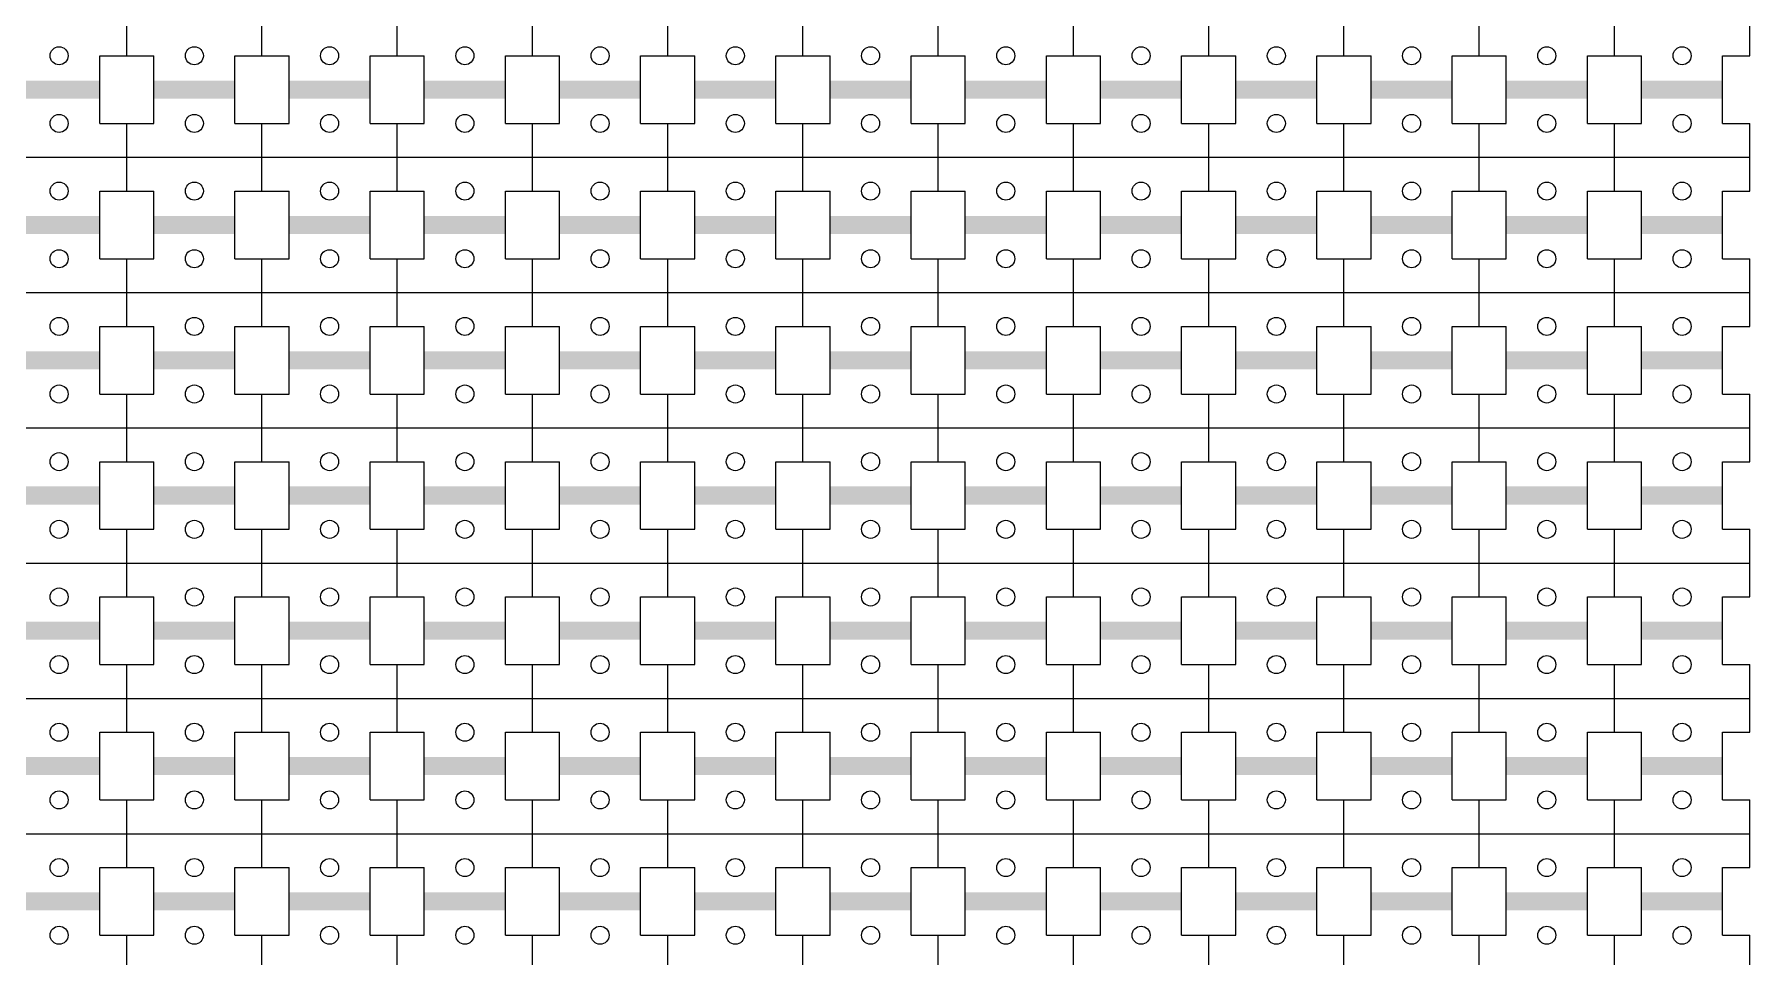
# Model space of a CAD drawing. Header units: millimetres. Extents: x 0 to 1500, y 0 to 750.
# Drawn here: x 1119.5 to 1500, y 362.8 to 567.2 of the extents above; entities that cross this region are included whole.
import ezdxf

# ---------------------------------------------------------------- set-up
doc = ezdxf.new("R2010")
doc.units = ezdxf.units.MM

msp = doc.modelspace()

# ---------------------------------------------------------------- hatches: boundary and pattern name
for points in [[(1134, 557), (1134, 553), (1116, 553), (1116, 557)], [(1164, 557), (1164, 553), (1146, 553), (1146, 557)], [(1194, 557), (1194, 553), (1176, 553), (1176, 557)], [(1224, 557), (1224, 553), (1206, 553), (1206, 557)], [(1254, 557), (1254, 553), (1236, 553), (1236, 557)], [(1284, 557), (1284, 553), (1266, 553), (1266, 557)], [(1314, 557), (1314, 553), (1296, 553), (1296, 557)], [(1344, 557), (1344, 553), (1326, 553), (1326, 557)], [(1374, 557), (1374, 553), (1356, 553), (1356, 557)], [(1404, 557), (1404, 553), (1386, 553), (1386, 557)], [(1434, 557), (1434, 553), (1416, 553), (1416, 557)], [(1464, 557), (1464, 553), (1446, 553), (1446, 557)], [(1494, 557), (1494, 553), (1476, 553), (1476, 557)], [(1134, 527), (1134, 523), (1116, 523), (1116, 527)], [(1164, 527), (1164, 523), (1146, 523), (1146, 527)], [(1194, 527), (1194, 523), (1176, 523), (1176, 527)], [(1224, 527), (1224, 523), (1206, 523), (1206, 527)], [(1254, 527), (1254, 523), (1236, 523), (1236, 527)], [(1284, 527), (1284, 523), (1266, 523), (1266, 527)], [(1314, 527), (1314, 523), (1296, 523), (1296, 527)], [(1344, 527), (1344, 523), (1326, 523), (1326, 527)], [(1374, 527), (1374, 523), (1356, 523), (1356, 527)], [(1404, 527), (1404, 523), (1386, 523), (1386, 527)], [(1434, 527), (1434, 523), (1416, 523), (1416, 527)], [(1464, 527), (1464, 523), (1446, 523), (1446, 527)], [(1494, 527), (1494, 523), (1476, 523), (1476, 527)], [(1134, 497), (1134, 493), (1116, 493), (1116, 497)], [(1164, 497), (1164, 493), (1146, 493), (1146, 497)], [(1194, 497), (1194, 493), (1176, 493), (1176, 497)], [(1224, 497), (1224, 493), (1206, 493), (1206, 497)], [(1254, 497), (1254, 493), (1236, 493), (1236, 497)], [(1284, 497), (1284, 493), (1266, 493), (1266, 497)], [(1314, 497), (1314, 493), (1296, 493), (1296, 497)], [(1344, 497), (1344, 493), (1326, 493), (1326, 497)], [(1374, 497), (1374, 493), (1356, 493), (1356, 497)], [(1404, 497), (1404, 493), (1386, 493), (1386, 497)], [(1434, 497), (1434, 493), (1416, 493), (1416, 497)], [(1464, 497), (1464, 493), (1446, 493), (1446, 497)], [(1494, 497), (1494, 493), (1476, 493), (1476, 497)], [(1134, 467), (1134, 463), (1116, 463), (1116, 467)], [(1164, 467), (1164, 463), (1146, 463), (1146, 467)], [(1194, 467), (1194, 463), (1176, 463), (1176, 467)], [(1224, 467), (1224, 463), (1206, 463), (1206, 467)], [(1254, 467), (1254, 463), (1236, 463), (1236, 467)], [(1284, 467), (1284, 463), (1266, 463), (1266, 467)], [(1314, 467), (1314, 463), (1296, 463), (1296, 467)], [(1344, 467), (1344, 463), (1326, 463), (1326, 467)], [(1374, 467), (1374, 463), (1356, 463), (1356, 467)], [(1404, 467), (1404, 463), (1386, 463), (1386, 467)], [(1434, 467), (1434, 463), (1416, 463), (1416, 467)], [(1464, 467), (1464, 463), (1446, 463), (1446, 467)], [(1494, 467), (1494, 463), (1476, 463), (1476, 467)], [(1134, 437), (1134, 433), (1116, 433), (1116, 437)], [(1164, 437), (1164, 433), (1146, 433), (1146, 437)], [(1194, 437), (1194, 433), (1176, 433), (1176, 437)], [(1224, 437), (1224, 433), (1206, 433), (1206, 437)], [(1254, 437), (1254, 433), (1236, 433), (1236, 437)], [(1284, 437), (1284, 433), (1266, 433), (1266, 437)], [(1314, 437), (1314, 433), (1296, 433), (1296, 437)], [(1344, 437), (1344, 433), (1326, 433), (1326, 437)], [(1374, 437), (1374, 433), (1356, 433), (1356, 437)], [(1404, 437), (1404, 433), (1386, 433), (1386, 437)], [(1434, 437), (1434, 433), (1416, 433), (1416, 437)], [(1464, 437), (1464, 433), (1446, 433), (1446, 437)], [(1494, 437), (1494, 433), (1476, 433), (1476, 437)], [(1134, 407), (1134, 403), (1116, 403), (1116, 407)], [(1164, 407), (1164, 403), (1146, 403), (1146, 407)], [(1194, 407), (1194, 403), (1176, 403), (1176, 407)], [(1224, 407), (1224, 403), (1206, 403), (1206, 407)], [(1254, 407), (1254, 403), (1236, 403), (1236, 407)], [(1284, 407), (1284, 403), (1266, 403), (1266, 407)], [(1314, 407), (1314, 403), (1296, 403), (1296, 407)], [(1344, 407), (1344, 403), (1326, 403), (1326, 407)], [(1374, 407), (1374, 403), (1356, 403), (1356, 407)], [(1404, 407), (1404, 403), (1386, 403), (1386, 407)], [(1434, 407), (1434, 403), (1416, 403), (1416, 407)], [(1464, 407), (1464, 403), (1446, 403), (1446, 407)], [(1494, 407), (1494, 403), (1476, 403), (1476, 407)], [(1134, 377), (1134, 373), (1116, 373), (1116, 377)], [(1164, 377), (1164, 373), (1146, 373), (1146, 377)], [(1194, 377), (1194, 373), (1176, 373), (1176, 377)], [(1224, 377), (1224, 373), (1206, 373), (1206, 377)], [(1254, 377), (1254, 373), (1236, 373), (1236, 377)], [(1284, 377), (1284, 373), (1266, 373), (1266, 377)], [(1314, 377), (1314, 373), (1296, 373), (1296, 377)], [(1344, 377), (1344, 373), (1326, 373), (1326, 377)], [(1374, 377), (1374, 373), (1356, 373), (1356, 377)], [(1404, 377), (1404, 373), (1386, 373), (1386, 377)], [(1434, 377), (1434, 373), (1416, 373), (1416, 377)], [(1464, 377), (1464, 373), (1446, 373), (1446, 377)], [(1494, 377), (1494, 373), (1476, 373), (1476, 377)]]:
    msp.add_hatch(color=3).paths.add_polyline_path(points)

# ---------------------------------------------------------------- linework, layer by layer
at = {"color": 7}
for p, q in [((1140, 562.5), (1140, 570)), ((1170, 562.5), (1170, 570)), ((1200, 562.5), (1200, 570)), ((1230, 562.5), (1230, 570)), ((1260, 562.5), (1260, 570)), ((1290, 562.5), (1290, 570)), ((1320, 562.5), (1320, 570)), ((1350, 562.5), (1350, 570)), ((1380, 562.5), (1380, 570)), ((1410, 562.5), (1410, 570)), ((1440, 562.5), (1440, 570)), ((1470, 562.5), (1470, 570)), ((1500, 562.5), (1500, 570)), ((1134, 555), (1134, 562.5)), ((1134, 562.5), (1140, 562.5)), ((1140, 562.5), (1146, 562.5)), ((1146, 555), (1146, 562.5)), ((1164, 555), (1164, 562.5)), ((1164, 562.5), (1170, 562.5)), ((1170, 562.5), (1176, 562.5)), ((1176, 555), (1176, 562.5)), ((1194, 555), (1194, 562.5)), ((1194, 562.5), (1200, 562.5)), ((1200, 562.5), (1206, 562.5)), ((1206, 555), (1206, 562.5)), ((1224, 555), (1224, 562.5)), ((1224, 562.5), (1230, 562.5)), ((1230, 562.5), (1236, 562.5)), ((1236, 555), (1236, 562.5)), ((1254, 555), (1254, 562.5)), ((1254, 562.5), (1260, 562.5)), ((1260, 562.5), (1266, 562.5)), ((1266, 555), (1266, 562.5)), ((1284, 555), (1284, 562.5)), ((1284, 562.5), (1290, 562.5)), ((1290, 562.5), (1296, 562.5)), ((1296, 555), (1296, 562.5)), ((1314, 555), (1314, 562.5)), ((1314, 562.5), (1320, 562.5)), ((1320, 562.5), (1326, 562.5)), ((1326, 555), (1326, 562.5)), ((1344, 555), (1344, 562.5)), ((1344, 562.5), (1350, 562.5)), ((1350, 562.5), (1356, 562.5)), ((1356, 555), (1356, 562.5)), ((1374, 555), (1374, 562.5)), ((1374, 562.5), (1380, 562.5)), ((1380, 562.5), (1386, 562.5)), ((1386, 555), (1386, 562.5)), ((1404, 555), (1404, 562.5)), ((1404, 562.5), (1410, 562.5)), ((1410, 562.5), (1416, 562.5)), ((1416, 555), (1416, 562.5)), ((1434, 555), (1434, 562.5)), ((1434, 562.5), (1440, 562.5)), ((1440, 562.5), (1446, 562.5)), ((1446, 555), (1446, 562.5)), ((1464, 555), (1464, 562.5)), ((1464, 562.5), (1470, 562.5)), ((1470, 562.5), (1476, 562.5)), ((1476, 555), (1476, 562.5)), ((1494, 555), (1494, 562.5)), ((1494, 562.5), (1500, 562.5)), ((1134, 547.5), (1134, 555)), ((1146, 547.5), (1146, 555)), ((1164, 547.5), (1164, 555)), ((1176, 547.5), (1176, 555)), ((1194, 547.5), (1194, 555)), ((1206, 547.5), (1206, 555)), ((1224, 547.5), (1224, 555)), ((1236, 547.5), (1236, 555)), ((1254, 547.5), (1254, 555)), ((1266, 547.5), (1266, 555)), ((1284, 547.5), (1284, 555)), ((1296, 547.5), (1296, 555)), ((1314, 547.5), (1314, 555)), ((1326, 547.5), (1326, 555)), ((1344, 547.5), (1344, 555)), ((1356, 547.5), (1356, 555)), ((1374, 547.5), (1374, 555)), ((1386, 547.5), (1386, 555)), ((1404, 547.5), (1404, 555)), ((1416, 547.5), (1416, 555)), ((1434, 547.5), (1434, 555)), ((1446, 547.5), (1446, 555)), ((1464, 547.5), (1464, 555)), ((1476, 547.5), (1476, 555)), ((1494, 547.5), (1494, 555)), ((1134, 547.5), (1140, 547.5)), ((1140, 540), (1140, 547.5)), ((1140, 547.5), (1146, 547.5)), ((1164, 547.5), (1170, 547.5)), ((1170, 540), (1170, 547.5)), ((1170, 547.5), (1176, 547.5)), ((1194, 547.5), (1200, 547.5)), ((1200, 540), (1200, 547.5)), ((1200, 547.5), (1206, 547.5)), ((1224, 547.5), (1230, 547.5)), ((1230, 540), (1230, 547.5)), ((1230, 547.5), (1236, 547.5)), ((1254, 547.5), (1260, 547.5)), ((1260, 540), (1260, 547.5)), ((1260, 547.5), (1266, 547.5)), ((1284, 547.5), (1290, 547.5)), ((1290, 540), (1290, 547.5)), ((1290, 547.5), (1296, 547.5)), ((1314, 547.5), (1320, 547.5)), ((1320, 540), (1320, 547.5)), ((1320, 547.5), (1326, 547.5)), ((1344, 547.5), (1350, 547.5)), ((1350, 540), (1350, 547.5)), ((1350, 547.5), (1356, 547.5)), ((1374, 547.5), (1380, 547.5)), ((1380, 540), (1380, 547.5)), ((1380, 547.5), (1386, 547.5)), ((1404, 547.5), (1410, 547.5)), ((1410, 540), (1410, 547.5)), ((1410, 547.5), (1416, 547.5)), ((1434, 547.5), (1440, 547.5)), ((1440, 540), (1440, 547.5)), ((1440, 547.5), (1446, 547.5)), ((1464, 547.5), (1470, 547.5)), ((1470, 540), (1470, 547.5)), ((1470, 547.5), (1476, 547.5)), ((1494, 547.5), (1500, 547.5)), ((1500, 540), (1500, 547.5)), ((1110, 540), (1125, 540)), ((1125, 540), (1140, 540)), ((1140, 532.5), (1140, 540)), ((1140, 540), (1155, 540)), ((1155, 540), (1170, 540)), ((1170, 532.5), (1170, 540)), ((1170, 540), (1185, 540)), ((1185, 540), (1200, 540)), ((1200, 532.5), (1200, 540)), ((1200, 540), (1215, 540)), ((1215, 540), (1230, 540)), ((1230, 532.5), (1230, 540)), ((1230, 540), (1245, 540)), ((1245, 540), (1260, 540)), ((1260, 532.5), (1260, 540)), ((1260, 540), (1275, 540)), ((1275, 540), (1290, 540)), ((1290, 532.5), (1290, 540)), ((1290, 540), (1305, 540)), ((1305, 540), (1320, 540)), ((1320, 532.5), (1320, 540)), ((1320, 540), (1335, 540)), ((1335, 540), (1350, 540)), ((1350, 532.5), (1350, 540)), ((1350, 540), (1365, 540)), ((1365, 540), (1380, 540)), ((1380, 532.5), (1380, 540)), ((1380, 540), (1395, 540)), ((1395, 540), (1410, 540)), ((1410, 532.5), (1410, 540)), ((1410, 540), (1425, 540)), ((1425, 540), (1440, 540)), ((1440, 532.5), (1440, 540)), ((1440, 540), (1455, 540)), ((1455, 540), (1470, 540)), ((1470, 532.5), (1470, 540)), ((1470, 540), (1485, 540)), ((1485, 540), (1500, 540)), ((1500, 532.5), (1500, 540)), ((1134, 525), (1134, 532.5)), ((1134, 532.5), (1140, 532.5)), ((1140, 532.5), (1146, 532.5)), ((1146, 525), (1146, 532.5)), ((1164, 525), (1164, 532.5)), ((1164, 532.5), (1170, 532.5)), ((1170, 532.5), (1176, 532.5)), ((1176, 525), (1176, 532.5)), ((1194, 525), (1194, 532.5)), ((1194, 532.5), (1200, 532.5)), ((1200, 532.5), (1206, 532.5)), ((1206, 525), (1206, 532.5)), ((1224, 525), (1224, 532.5)), ((1224, 532.5), (1230, 532.5)), ((1230, 532.5), (1236, 532.5)), ((1236, 525), (1236, 532.5)), ((1254, 525), (1254, 532.5)), ((1254, 532.5), (1260, 532.5)), ((1260, 532.5), (1266, 532.5)), ((1266, 525), (1266, 532.5)), ((1284, 525), (1284, 532.5)), ((1284, 532.5), (1290, 532.5)), ((1290, 532.5), (1296, 532.5)), ((1296, 525), (1296, 532.5)), ((1314, 525), (1314, 532.5)), ((1314, 532.5), (1320, 532.5)), ((1320, 532.5), (1326, 532.5)), ((1326, 525), (1326, 532.5)), ((1344, 525), (1344, 532.5)), ((1344, 532.5), (1350, 532.5)), ((1350, 532.5), (1356, 532.5)), ((1356, 525), (1356, 532.5)), ((1374, 525), (1374, 532.5)), ((1374, 532.5), (1380, 532.5)), ((1380, 532.5), (1386, 532.5)), ((1386, 525), (1386, 532.5)), ((1404, 525), (1404, 532.5)), ((1404, 532.5), (1410, 532.5)), ((1410, 532.5), (1416, 532.5)), ((1416, 525), (1416, 532.5)), ((1434, 525), (1434, 532.5)), ((1434, 532.5), (1440, 532.5)), ((1440, 532.5), (1446, 532.5)), ((1446, 525), (1446, 532.5)), ((1464, 525), (1464, 532.5)), ((1464, 532.5), (1470, 532.5)), ((1470, 532.5), (1476, 532.5)), ((1476, 525), (1476, 532.5)), ((1494, 525), (1494, 532.5)), ((1494, 532.5), (1500, 532.5)), ((1134, 517.5), (1134, 525)), ((1146, 517.5), (1146, 525)), ((1164, 517.5), (1164, 525)), ((1176, 517.5), (1176, 525)), ((1194, 517.5), (1194, 525)), ((1206, 517.5), (1206, 525)), ((1224, 517.5), (1224, 525)), ((1236, 517.5), (1236, 525)), ((1254, 517.5), (1254, 525)), ((1266, 517.5), (1266, 525)), ((1284, 517.5), (1284, 525)), ((1296, 517.5), (1296, 525)), ((1314, 517.5), (1314, 525)), ((1326, 517.5), (1326, 525)), ((1344, 517.5), (1344, 525)), ((1356, 517.5), (1356, 525)), ((1374, 517.5), (1374, 525)), ((1386, 517.5), (1386, 525)), ((1404, 517.5), (1404, 525)), ((1416, 517.5), (1416, 525)), ((1434, 517.5), (1434, 525)), ((1446, 517.5), (1446, 525)), ((1464, 517.5), (1464, 525)), ((1476, 517.5), (1476, 525)), ((1494, 517.5), (1494, 525)), ((1134, 517.5), (1140, 517.5)), ((1140, 510), (1140, 517.5)), ((1140, 517.5), (1146, 517.5)), ((1164, 517.5), (1170, 517.5)), ((1170, 510), (1170, 517.5)), ((1170, 517.5), (1176, 517.5)), ((1194, 517.5), (1200, 517.5)), ((1200, 510), (1200, 517.5)), ((1200, 517.5), (1206, 517.5)), ((1224, 517.5), (1230, 517.5)), ((1230, 510), (1230, 517.5)), ((1230, 517.5), (1236, 517.5)), ((1254, 517.5), (1260, 517.5)), ((1260, 510), (1260, 517.5)), ((1260, 517.5), (1266, 517.5)), ((1284, 517.5), (1290, 517.5)), ((1290, 510), (1290, 517.5)), ((1290, 517.5), (1296, 517.5)), ((1314, 517.5), (1320, 517.5)), ((1320, 510), (1320, 517.5)), ((1320, 517.5), (1326, 517.5)), ((1344, 517.5), (1350, 517.5)), ((1350, 510), (1350, 517.5)), ((1350, 517.5), (1356, 517.5)), ((1374, 517.5), (1380, 517.5)), ((1380, 510), (1380, 517.5)), ((1380, 517.5), (1386, 517.5)), ((1404, 517.5), (1410, 517.5)), ((1410, 510), (1410, 517.5)), ((1410, 517.5), (1416, 517.5)), ((1434, 517.5), (1440, 517.5)), ((1440, 510), (1440, 517.5)), ((1440, 517.5), (1446, 517.5)), ((1464, 517.5), (1470, 517.5)), ((1470, 510), (1470, 517.5)), ((1470, 517.5), (1476, 517.5)), ((1494, 517.5), (1500, 517.5)), ((1500, 510), (1500, 517.5)), ((1110, 510), (1125, 510)), ((1125, 510), (1140, 510)), ((1140, 502.5), (1140, 510)), ((1140, 510), (1155, 510)), ((1155, 510), (1170, 510)), ((1170, 502.5), (1170, 510)), ((1170, 510), (1185, 510)), ((1185, 510), (1200, 510)), ((1200, 502.5), (1200, 510)), ((1200, 510), (1215, 510)), ((1215, 510), (1230, 510)), ((1230, 502.5), (1230, 510)), ((1230, 510), (1245, 510)), ((1245, 510), (1260, 510)), ((1260, 502.5), (1260, 510)), ((1260, 510), (1275, 510)), ((1275, 510), (1290, 510)), ((1290, 502.5), (1290, 510)), ((1290, 510), (1305, 510)), ((1305, 510), (1320, 510)), ((1320, 502.5), (1320, 510)), ((1320, 510), (1335, 510)), ((1335, 510), (1350, 510)), ((1350, 502.5), (1350, 510)), ((1350, 510), (1365, 510)), ((1365, 510), (1380, 510)), ((1380, 502.5), (1380, 510)), ((1380, 510), (1395, 510)), ((1395, 510), (1410, 510)), ((1410, 502.5), (1410, 510)), ((1410, 510), (1425, 510)), ((1425, 510), (1440, 510)), ((1440, 502.5), (1440, 510)), ((1440, 510), (1455, 510)), ((1455, 510), (1470, 510)), ((1470, 502.5), (1470, 510)), ((1470, 510), (1485, 510)), ((1485, 510), (1500, 510)), ((1500, 502.5), (1500, 510)), ((1134, 495), (1134, 502.5)), ((1134, 502.5), (1140, 502.5)), ((1140, 502.5), (1146, 502.5)), ((1146, 495), (1146, 502.5)), ((1164, 495), (1164, 502.5)), ((1164, 502.5), (1170, 502.5)), ((1170, 502.5), (1176, 502.5)), ((1176, 495), (1176, 502.5)), ((1194, 495), (1194, 502.5)), ((1194, 502.5), (1200, 502.5)), ((1200, 502.5), (1206, 502.5)), ((1206, 495), (1206, 502.5)), ((1224, 495), (1224, 502.5)), ((1224, 502.5), (1230, 502.5)), ((1230, 502.5), (1236, 502.5)), ((1236, 495), (1236, 502.5)), ((1254, 495), (1254, 502.5)), ((1254, 502.5), (1260, 502.5)), ((1260, 502.5), (1266, 502.5)), ((1266, 495), (1266, 502.5)), ((1284, 495), (1284, 502.5)), ((1284, 502.5), (1290, 502.5)), ((1290, 502.5), (1296, 502.5)), ((1296, 495), (1296, 502.5)), ((1314, 495), (1314, 502.5)), ((1314, 502.5), (1320, 502.5)), ((1320, 502.5), (1326, 502.5)), ((1326, 495), (1326, 502.5)), ((1344, 495), (1344, 502.5)), ((1344, 502.5), (1350, 502.5)), ((1350, 502.5), (1356, 502.5)), ((1356, 495), (1356, 502.5)), ((1374, 495), (1374, 502.5)), ((1374, 502.5), (1380, 502.5)), ((1380, 502.5), (1386, 502.5)), ((1386, 495), (1386, 502.5)), ((1404, 495), (1404, 502.5)), ((1404, 502.5), (1410, 502.5)), ((1410, 502.5), (1416, 502.5)), ((1416, 495), (1416, 502.5)), ((1434, 495), (1434, 502.5)), ((1434, 502.5), (1440, 502.5)), ((1440, 502.5), (1446, 502.5)), ((1446, 495), (1446, 502.5)), ((1464, 495), (1464, 502.5)), ((1464, 502.5), (1470, 502.5)), ((1470, 502.5), (1476, 502.5)), ((1476, 495), (1476, 502.5)), ((1494, 495), (1494, 502.5)), ((1494, 502.5), (1500, 502.5)), ((1134, 487.5), (1134, 495)), ((1146, 487.5), (1146, 495)), ((1164, 487.5), (1164, 495)), ((1176, 487.5), (1176, 495)), ((1194, 487.5), (1194, 495)), ((1206, 487.5), (1206, 495)), ((1224, 487.5), (1224, 495)), ((1236, 487.5), (1236, 495)), ((1254, 487.5), (1254, 495)), ((1266, 487.5), (1266, 495)), ((1284, 487.5), (1284, 495)), ((1296, 487.5), (1296, 495)), ((1314, 487.5), (1314, 495)), ((1326, 487.5), (1326, 495)), ((1344, 487.5), (1344, 495)), ((1356, 487.5), (1356, 495)), ((1374, 487.5), (1374, 495)), ((1386, 487.5), (1386, 495)), ((1404, 487.5), (1404, 495)), ((1416, 487.5), (1416, 495)), ((1434, 487.5), (1434, 495)), ((1446, 487.5), (1446, 495)), ((1464, 487.5), (1464, 495)), ((1476, 487.5), (1476, 495)), ((1494, 487.5), (1494, 495)), ((1134, 487.5), (1140, 487.5)), ((1140, 480), (1140, 487.5)), ((1140, 487.5), (1146, 487.5)), ((1164, 487.5), (1170, 487.5)), ((1170, 480), (1170, 487.5)), ((1170, 487.5), (1176, 487.5)), ((1194, 487.5), (1200, 487.5)), ((1200, 480), (1200, 487.5)), ((1200, 487.5), (1206, 487.5)), ((1224, 487.5), (1230, 487.5)), ((1230, 480), (1230, 487.5)), ((1230, 487.5), (1236, 487.5)), ((1254, 487.5), (1260, 487.5)), ((1260, 480), (1260, 487.5)), ((1260, 487.5), (1266, 487.5)), ((1284, 487.5), (1290, 487.5)), ((1290, 480), (1290, 487.5)), ((1290, 487.5), (1296, 487.5)), ((1314, 487.5), (1320, 487.5)), ((1320, 480), (1320, 487.5)), ((1320, 487.5), (1326, 487.5)), ((1344, 487.5), (1350, 487.5)), ((1350, 480), (1350, 487.5)), ((1350, 487.5), (1356, 487.5)), ((1374, 487.5), (1380, 487.5)), ((1380, 480), (1380, 487.5)), ((1380, 487.5), (1386, 487.5)), ((1404, 487.5), (1410, 487.5)), ((1410, 480), (1410, 487.5)), ((1410, 487.5), (1416, 487.5)), ((1434, 487.5), (1440, 487.5)), ((1440, 480), (1440, 487.5)), ((1440, 487.5), (1446, 487.5)), ((1464, 487.5), (1470, 487.5)), ((1470, 480), (1470, 487.5)), ((1470, 487.5), (1476, 487.5)), ((1494, 487.5), (1500, 487.5)), ((1500, 480), (1500, 487.5)), ((1110, 480), (1125, 480)), ((1125, 480), (1140, 480)), ((1140, 472.5), (1140, 480)), ((1140, 480), (1155, 480)), ((1155, 480), (1170, 480)), ((1170, 472.5), (1170, 480)), ((1170, 480), (1185, 480)), ((1185, 480), (1200, 480)), ((1200, 472.5), (1200, 480)), ((1200, 480), (1215, 480)), ((1215, 480), (1230, 480)), ((1230, 472.5), (1230, 480)), ((1230, 480), (1245, 480)), ((1245, 480), (1260, 480)), ((1260, 472.5), (1260, 480)), ((1260, 480), (1275, 480)), ((1275, 480), (1290, 480)), ((1290, 472.5), (1290, 480)), ((1290, 480), (1305, 480)), ((1305, 480), (1320, 480)), ((1320, 472.5), (1320, 480)), ((1320, 480), (1335, 480)), ((1335, 480), (1350, 480)), ((1350, 472.5), (1350, 480)), ((1350, 480), (1365, 480)), ((1365, 480), (1380, 480)), ((1380, 472.5), (1380, 480)), ((1380, 480), (1395, 480)), ((1395, 480), (1410, 480)), ((1410, 472.5), (1410, 480)), ((1410, 480), (1425, 480)), ((1425, 480), (1440, 480)), ((1440, 472.5), (1440, 480)), ((1440, 480), (1455, 480)), ((1455, 480), (1470, 480)), ((1470, 472.5), (1470, 480)), ((1470, 480), (1485, 480)), ((1485, 480), (1500, 480)), ((1500, 472.5), (1500, 480)), ((1134, 465), (1134, 472.5)), ((1134, 472.5), (1140, 472.5)), ((1140, 472.5), (1146, 472.5)), ((1146, 465), (1146, 472.5)), ((1164, 465), (1164, 472.5)), ((1164, 472.5), (1170, 472.5)), ((1170, 472.5), (1176, 472.5)), ((1176, 465), (1176, 472.5)), ((1194, 465), (1194, 472.5)), ((1194, 472.5), (1200, 472.5)), ((1200, 472.5), (1206, 472.5)), ((1206, 465), (1206, 472.5)), ((1224, 465), (1224, 472.5)), ((1224, 472.5), (1230, 472.5)), ((1230, 472.5), (1236, 472.5)), ((1236, 465), (1236, 472.5)), ((1254, 465), (1254, 472.5)), ((1254, 472.5), (1260, 472.5)), ((1260, 472.5), (1266, 472.5)), ((1266, 465), (1266, 472.5)), ((1284, 465), (1284, 472.5)), ((1284, 472.5), (1290, 472.5)), ((1290, 472.5), (1296, 472.5)), ((1296, 465), (1296, 472.5)), ((1314, 465), (1314, 472.5)), ((1314, 472.5), (1320, 472.5)), ((1320, 472.5), (1326, 472.5)), ((1326, 465), (1326, 472.5)), ((1344, 465), (1344, 472.5)), ((1344, 472.5), (1350, 472.5)), ((1350, 472.5), (1356, 472.5)), ((1356, 465), (1356, 472.5)), ((1374, 465), (1374, 472.5)), ((1374, 472.5), (1380, 472.5)), ((1380, 472.5), (1386, 472.5)), ((1386, 465), (1386, 472.5)), ((1404, 465), (1404, 472.5)), ((1404, 472.5), (1410, 472.5)), ((1410, 472.5), (1416, 472.5)), ((1416, 465), (1416, 472.5)), ((1434, 465), (1434, 472.5)), ((1434, 472.5), (1440, 472.5)), ((1440, 472.5), (1446, 472.5)), ((1446, 465), (1446, 472.5)), ((1464, 465), (1464, 472.5)), ((1464, 472.5), (1470, 472.5)), ((1470, 472.5), (1476, 472.5)), ((1476, 465), (1476, 472.5)), ((1494, 465), (1494, 472.5)), ((1494, 472.5), (1500, 472.5)), ((1134, 457.5), (1134, 465)), ((1146, 457.5), (1146, 465)), ((1164, 457.5), (1164, 465)), ((1176, 457.5), (1176, 465)), ((1194, 457.5), (1194, 465)), ((1206, 457.5), (1206, 465)), ((1224, 457.5), (1224, 465)), ((1236, 457.5), (1236, 465)), ((1254, 457.5), (1254, 465)), ((1266, 457.5), (1266, 465)), ((1284, 457.5), (1284, 465)), ((1296, 457.5), (1296, 465)), ((1314, 457.5), (1314, 465)), ((1326, 457.5), (1326, 465)), ((1344, 457.5), (1344, 465)), ((1356, 457.5), (1356, 465)), ((1374, 457.5), (1374, 465)), ((1386, 457.5), (1386, 465)), ((1404, 457.5), (1404, 465)), ((1416, 457.5), (1416, 465)), ((1434, 457.5), (1434, 465)), ((1446, 457.5), (1446, 465)), ((1464, 457.5), (1464, 465)), ((1476, 457.5), (1476, 465)), ((1494, 457.5), (1494, 465)), ((1134, 457.5), (1140, 457.5)), ((1140, 450), (1140, 457.5)), ((1140, 457.5), (1146, 457.5)), ((1164, 457.5), (1170, 457.5)), ((1170, 450), (1170, 457.5)), ((1170, 457.5), (1176, 457.5)), ((1194, 457.5), (1200, 457.5)), ((1200, 450), (1200, 457.5)), ((1200, 457.5), (1206, 457.5)), ((1224, 457.5), (1230, 457.5)), ((1230, 450), (1230, 457.5)), ((1230, 457.5), (1236, 457.5)), ((1254, 457.5), (1260, 457.5)), ((1260, 450), (1260, 457.5)), ((1260, 457.5), (1266, 457.5)), ((1284, 457.5), (1290, 457.5)), ((1290, 450), (1290, 457.5)), ((1290, 457.5), (1296, 457.5)), ((1314, 457.5), (1320, 457.5)), ((1320, 450), (1320, 457.5)), ((1320, 457.5), (1326, 457.5)), ((1344, 457.5), (1350, 457.5)), ((1350, 450), (1350, 457.5)), ((1350, 457.5), (1356, 457.5)), ((1374, 457.5), (1380, 457.5)), ((1380, 450), (1380, 457.5)), ((1380, 457.5), (1386, 457.5)), ((1404, 457.5), (1410, 457.5)), ((1410, 450), (1410, 457.5)), ((1410, 457.5), (1416, 457.5)), ((1434, 457.5), (1440, 457.5)), ((1440, 450), (1440, 457.5)), ((1440, 457.5), (1446, 457.5)), ((1464, 457.5), (1470, 457.5)), ((1470, 450), (1470, 457.5)), ((1470, 457.5), (1476, 457.5)), ((1494, 457.5), (1500, 457.5)), ((1500, 450), (1500, 457.5)), ((1110, 450), (1125, 450)), ((1125, 450), (1140, 450)), ((1140, 442.5), (1140, 450)), ((1140, 450), (1155, 450)), ((1155, 450), (1170, 450)), ((1170, 442.5), (1170, 450)), ((1170, 450), (1185, 450)), ((1185, 450), (1200, 450)), ((1200, 442.5), (1200, 450)), ((1200, 450), (1215, 450)), ((1215, 450), (1230, 450)), ((1230, 442.5), (1230, 450)), ((1230, 450), (1245, 450)), ((1245, 450), (1260, 450)), ((1260, 442.5), (1260, 450)), ((1260, 450), (1275, 450)), ((1275, 450), (1290, 450)), ((1290, 442.5), (1290, 450)), ((1290, 450), (1305, 450)), ((1305, 450), (1320, 450)), ((1320, 442.5), (1320, 450)), ((1320, 450), (1335, 450)), ((1335, 450), (1350, 450)), ((1350, 442.5), (1350, 450)), ((1350, 450), (1365, 450)), ((1365, 450), (1380, 450)), ((1380, 442.5), (1380, 450)), ((1380, 450), (1395, 450)), ((1395, 450), (1410, 450)), ((1410, 442.5), (1410, 450)), ((1410, 450), (1425, 450)), ((1425, 450), (1440, 450)), ((1440, 442.5), (1440, 450)), ((1440, 450), (1455, 450)), ((1455, 450), (1470, 450)), ((1470, 442.5), (1470, 450)), ((1470, 450), (1485, 450)), ((1485, 450), (1500, 450)), ((1500, 442.5), (1500, 450)), ((1134, 435), (1134, 442.5)), ((1134, 442.5), (1140, 442.5)), ((1140, 442.5), (1146, 442.5)), ((1146, 435), (1146, 442.5)), ((1164, 435), (1164, 442.5)), ((1164, 442.5), (1170, 442.5)), ((1170, 442.5), (1176, 442.5)), ((1176, 435), (1176, 442.5)), ((1194, 435), (1194, 442.5)), ((1194, 442.5), (1200, 442.5)), ((1200, 442.5), (1206, 442.5)), ((1206, 435), (1206, 442.5)), ((1224, 435), (1224, 442.5)), ((1224, 442.5), (1230, 442.5)), ((1230, 442.5), (1236, 442.5)), ((1236, 435), (1236, 442.5)), ((1254, 435), (1254, 442.5)), ((1254, 442.5), (1260, 442.5)), ((1260, 442.5), (1266, 442.5)), ((1266, 435), (1266, 442.5)), ((1284, 435), (1284, 442.5)), ((1284, 442.5), (1290, 442.5)), ((1290, 442.5), (1296, 442.5)), ((1296, 435), (1296, 442.5)), ((1314, 435), (1314, 442.5)), ((1314, 442.5), (1320, 442.5)), ((1320, 442.5), (1326, 442.5)), ((1326, 435), (1326, 442.5)), ((1344, 435), (1344, 442.5)), ((1344, 442.5), (1350, 442.5)), ((1350, 442.5), (1356, 442.5)), ((1356, 435), (1356, 442.5)), ((1374, 435), (1374, 442.5)), ((1374, 442.5), (1380, 442.5)), ((1380, 442.5), (1386, 442.5)), ((1386, 435), (1386, 442.5)), ((1404, 435), (1404, 442.5)), ((1404, 442.5), (1410, 442.5)), ((1410, 442.5), (1416, 442.5)), ((1416, 435), (1416, 442.5)), ((1434, 435), (1434, 442.5)), ((1434, 442.5), (1440, 442.5)), ((1440, 442.5), (1446, 442.5)), ((1446, 435), (1446, 442.5)), ((1464, 435), (1464, 442.5)), ((1464, 442.5), (1470, 442.5)), ((1470, 442.5), (1476, 442.5)), ((1476, 435), (1476, 442.5)), ((1494, 435), (1494, 442.5)), ((1494, 442.5), (1500, 442.5)), ((1134, 427.5), (1134, 435)), ((1146, 427.5), (1146, 435)), ((1164, 427.5), (1164, 435)), ((1176, 427.5), (1176, 435)), ((1194, 427.5), (1194, 435)), ((1206, 427.5), (1206, 435)), ((1224, 427.5), (1224, 435)), ((1236, 427.5), (1236, 435)), ((1254, 427.5), (1254, 435)), ((1266, 427.5), (1266, 435)), ((1284, 427.5), (1284, 435)), ((1296, 427.5), (1296, 435)), ((1314, 427.5), (1314, 435)), ((1326, 427.5), (1326, 435)), ((1344, 427.5), (1344, 435)), ((1356, 427.5), (1356, 435)), ((1374, 427.5), (1374, 435)), ((1386, 427.5), (1386, 435)), ((1404, 427.5), (1404, 435)), ((1416, 427.5), (1416, 435)), ((1434, 427.5), (1434, 435)), ((1446, 427.5), (1446, 435)), ((1464, 427.5), (1464, 435)), ((1476, 427.5), (1476, 435)), ((1494, 427.5), (1494, 435)), ((1134, 427.5), (1140, 427.5)), ((1140, 420), (1140, 427.5)), ((1140, 427.5), (1146, 427.5)), ((1164, 427.5), (1170, 427.5)), ((1170, 420), (1170, 427.5)), ((1170, 427.5), (1176, 427.5)), ((1194, 427.5), (1200, 427.5)), ((1200, 420), (1200, 427.5)), ((1200, 427.5), (1206, 427.5)), ((1224, 427.5), (1230, 427.5)), ((1230, 420), (1230, 427.5)), ((1230, 427.5), (1236, 427.5)), ((1254, 427.5), (1260, 427.5)), ((1260, 420), (1260, 427.5)), ((1260, 427.5), (1266, 427.5)), ((1284, 427.5), (1290, 427.5)), ((1290, 420), (1290, 427.5)), ((1290, 427.5), (1296, 427.5)), ((1314, 427.5), (1320, 427.5)), ((1320, 420), (1320, 427.5)), ((1320, 427.5), (1326, 427.5)), ((1344, 427.5), (1350, 427.5)), ((1350, 420), (1350, 427.5)), ((1350, 427.5), (1356, 427.5)), ((1374, 427.5), (1380, 427.5)), ((1380, 420), (1380, 427.5)), ((1380, 427.5), (1386, 427.5)), ((1404, 427.5), (1410, 427.5)), ((1410, 420), (1410, 427.5)), ((1410, 427.5), (1416, 427.5)), ((1434, 427.5), (1440, 427.5)), ((1440, 420), (1440, 427.5)), ((1440, 427.5), (1446, 427.5)), ((1464, 427.5), (1470, 427.5)), ((1470, 420), (1470, 427.5)), ((1470, 427.5), (1476, 427.5)), ((1494, 427.5), (1500, 427.5)), ((1500, 420), (1500, 427.5)), ((1110, 420), (1125, 420)), ((1125, 420), (1140, 420)), ((1140, 412.5), (1140, 420)), ((1140, 420), (1155, 420)), ((1155, 420), (1170, 420)), ((1170, 412.5), (1170, 420)), ((1170, 420), (1185, 420)), ((1185, 420), (1200, 420)), ((1200, 412.5), (1200, 420)), ((1200, 420), (1215, 420)), ((1215, 420), (1230, 420)), ((1230, 412.5), (1230, 420)), ((1230, 420), (1245, 420)), ((1245, 420), (1260, 420)), ((1260, 412.5), (1260, 420)), ((1260, 420), (1275, 420)), ((1275, 420), (1290, 420)), ((1290, 412.5), (1290, 420)), ((1290, 420), (1305, 420)), ((1305, 420), (1320, 420)), ((1320, 412.5), (1320, 420)), ((1320, 420), (1335, 420)), ((1335, 420), (1350, 420)), ((1350, 412.5), (1350, 420)), ((1350, 420), (1365, 420)), ((1365, 420), (1380, 420)), ((1380, 412.5), (1380, 420)), ((1380, 420), (1395, 420)), ((1395, 420), (1410, 420)), ((1410, 412.5), (1410, 420)), ((1410, 420), (1425, 420)), ((1425, 420), (1440, 420)), ((1440, 412.5), (1440, 420)), ((1440, 420), (1455, 420)), ((1455, 420), (1470, 420)), ((1470, 412.5), (1470, 420)), ((1470, 420), (1485, 420)), ((1485, 420), (1500, 420)), ((1500, 412.5), (1500, 420)), ((1134, 405), (1134, 412.5)), ((1134, 412.5), (1140, 412.5)), ((1140, 412.5), (1146, 412.5)), ((1146, 405), (1146, 412.5)), ((1164, 405), (1164, 412.5)), ((1164, 412.5), (1170, 412.5)), ((1170, 412.5), (1176, 412.5)), ((1176, 405), (1176, 412.5)), ((1194, 405), (1194, 412.5)), ((1194, 412.5), (1200, 412.5)), ((1200, 412.5), (1206, 412.5)), ((1206, 405), (1206, 412.5)), ((1224, 405), (1224, 412.5)), ((1224, 412.5), (1230, 412.5)), ((1230, 412.5), (1236, 412.5)), ((1236, 405), (1236, 412.5)), ((1254, 405), (1254, 412.5)), ((1254, 412.5), (1260, 412.5)), ((1260, 412.5), (1266, 412.5)), ((1266, 405), (1266, 412.5)), ((1284, 405), (1284, 412.5)), ((1284, 412.5), (1290, 412.5)), ((1290, 412.5), (1296, 412.5)), ((1296, 405), (1296, 412.5)), ((1314, 405), (1314, 412.5)), ((1314, 412.5), (1320, 412.5)), ((1320, 412.5), (1326, 412.5)), ((1326, 405), (1326, 412.5)), ((1344, 405), (1344, 412.5)), ((1344, 412.5), (1350, 412.5)), ((1350, 412.5), (1356, 412.5)), ((1356, 405), (1356, 412.5)), ((1374, 405), (1374, 412.5)), ((1374, 412.5), (1380, 412.5)), ((1380, 412.5), (1386, 412.5)), ((1386, 405), (1386, 412.5)), ((1404, 405), (1404, 412.5)), ((1404, 412.5), (1410, 412.5)), ((1410, 412.5), (1416, 412.5)), ((1416, 405), (1416, 412.5)), ((1434, 405), (1434, 412.5)), ((1434, 412.5), (1440, 412.5)), ((1440, 412.5), (1446, 412.5)), ((1446, 405), (1446, 412.5)), ((1464, 405), (1464, 412.5)), ((1464, 412.5), (1470, 412.5)), ((1470, 412.5), (1476, 412.5)), ((1476, 405), (1476, 412.5)), ((1494, 405), (1494, 412.5)), ((1494, 412.5), (1500, 412.5)), ((1134, 397.5), (1134, 405)), ((1146, 397.5), (1146, 405)), ((1164, 397.5), (1164, 405)), ((1176, 397.5), (1176, 405)), ((1194, 397.5), (1194, 405)), ((1206, 397.5), (1206, 405)), ((1224, 397.5), (1224, 405)), ((1236, 397.5), (1236, 405)), ((1254, 397.5), (1254, 405)), ((1266, 397.5), (1266, 405)), ((1284, 397.5), (1284, 405)), ((1296, 397.5), (1296, 405)), ((1314, 397.5), (1314, 405)), ((1326, 397.5), (1326, 405)), ((1344, 397.5), (1344, 405)), ((1356, 397.5), (1356, 405)), ((1374, 397.5), (1374, 405)), ((1386, 397.5), (1386, 405)), ((1404, 397.5), (1404, 405)), ((1416, 397.5), (1416, 405)), ((1434, 397.5), (1434, 405)), ((1446, 397.5), (1446, 405)), ((1464, 397.5), (1464, 405)), ((1476, 397.5), (1476, 405)), ((1494, 397.5), (1494, 405)), ((1134, 397.5), (1140, 397.5)), ((1140, 390), (1140, 397.5)), ((1140, 397.5), (1146, 397.5)), ((1164, 397.5), (1170, 397.5)), ((1170, 390), (1170, 397.5)), ((1170, 397.5), (1176, 397.5)), ((1194, 397.5), (1200, 397.5)), ((1200, 390), (1200, 397.5)), ((1200, 397.5), (1206, 397.5)), ((1224, 397.5), (1230, 397.5)), ((1230, 390), (1230, 397.5)), ((1230, 397.5), (1236, 397.5)), ((1254, 397.5), (1260, 397.5)), ((1260, 390), (1260, 397.5)), ((1260, 397.5), (1266, 397.5)), ((1284, 397.5), (1290, 397.5)), ((1290, 390), (1290, 397.5)), ((1290, 397.5), (1296, 397.5)), ((1314, 397.5), (1320, 397.5)), ((1320, 390), (1320, 397.5)), ((1320, 397.5), (1326, 397.5)), ((1344, 397.5), (1350, 397.5)), ((1350, 390), (1350, 397.5)), ((1350, 397.5), (1356, 397.5)), ((1374, 397.5), (1380, 397.5)), ((1380, 390), (1380, 397.5)), ((1380, 397.5), (1386, 397.5)), ((1404, 397.5), (1410, 397.5)), ((1410, 390), (1410, 397.5)), ((1410, 397.5), (1416, 397.5)), ((1434, 397.5), (1440, 397.5)), ((1440, 390), (1440, 397.5)), ((1440, 397.5), (1446, 397.5)), ((1464, 397.5), (1470, 397.5)), ((1470, 390), (1470, 397.5)), ((1470, 397.5), (1476, 397.5)), ((1494, 397.5), (1500, 397.5)), ((1500, 390), (1500, 397.5)), ((1110, 390), (1125, 390)), ((1125, 390), (1140, 390)), ((1140, 382.5), (1140, 390)), ((1140, 390), (1155, 390)), ((1155, 390), (1170, 390)), ((1170, 382.5), (1170, 390)), ((1170, 390), (1185, 390)), ((1185, 390), (1200, 390)), ((1200, 382.5), (1200, 390)), ((1200, 390), (1215, 390)), ((1215, 390), (1230, 390)), ((1230, 382.5), (1230, 390)), ((1230, 390), (1245, 390)), ((1245, 390), (1260, 390)), ((1260, 382.5), (1260, 390)), ((1260, 390), (1275, 390)), ((1275, 390), (1290, 390)), ((1290, 382.5), (1290, 390)), ((1290, 390), (1305, 390)), ((1305, 390), (1320, 390)), ((1320, 382.5), (1320, 390)), ((1320, 390), (1335, 390)), ((1335, 390), (1350, 390)), ((1350, 382.5), (1350, 390)), ((1350, 390), (1365, 390)), ((1365, 390), (1380, 390)), ((1380, 382.5), (1380, 390)), ((1380, 390), (1395, 390)), ((1395, 390), (1410, 390)), ((1410, 382.5), (1410, 390)), ((1410, 390), (1425, 390)), ((1425, 390), (1440, 390)), ((1440, 382.5), (1440, 390)), ((1440, 390), (1455, 390)), ((1455, 390), (1470, 390)), ((1470, 382.5), (1470, 390)), ((1470, 390), (1485, 390)), ((1485, 390), (1500, 390)), ((1500, 382.5), (1500, 390)), ((1134, 375), (1134, 382.5)), ((1134, 382.5), (1140, 382.5)), ((1140, 382.5), (1146, 382.5)), ((1146, 375), (1146, 382.5)), ((1164, 375), (1164, 382.5)), ((1164, 382.5), (1170, 382.5)), ((1170, 382.5), (1176, 382.5)), ((1176, 375), (1176, 382.5)), ((1194, 375), (1194, 382.5)), ((1194, 382.5), (1200, 382.5)), ((1200, 382.5), (1206, 382.5)), ((1206, 375), (1206, 382.5)), ((1224, 375), (1224, 382.5)), ((1224, 382.5), (1230, 382.5)), ((1230, 382.5), (1236, 382.5)), ((1236, 375), (1236, 382.5)), ((1254, 375), (1254, 382.5)), ((1254, 382.5), (1260, 382.5)), ((1260, 382.5), (1266, 382.5)), ((1266, 375), (1266, 382.5)), ((1284, 375), (1284, 382.5)), ((1284, 382.5), (1290, 382.5)), ((1290, 382.5), (1296, 382.5)), ((1296, 375), (1296, 382.5)), ((1314, 375), (1314, 382.5)), ((1314, 382.5), (1320, 382.5)), ((1320, 382.5), (1326, 382.5)), ((1326, 375), (1326, 382.5)), ((1344, 375), (1344, 382.5)), ((1344, 382.5), (1350, 382.5)), ((1350, 382.5), (1356, 382.5)), ((1356, 375), (1356, 382.5)), ((1374, 375), (1374, 382.5)), ((1374, 382.5), (1380, 382.5)), ((1380, 382.5), (1386, 382.5)), ((1386, 375), (1386, 382.5)), ((1404, 375), (1404, 382.5)), ((1404, 382.5), (1410, 382.5)), ((1410, 382.5), (1416, 382.5)), ((1416, 375), (1416, 382.5)), ((1434, 375), (1434, 382.5)), ((1434, 382.5), (1440, 382.5)), ((1440, 382.5), (1446, 382.5)), ((1446, 375), (1446, 382.5)), ((1464, 375), (1464, 382.5)), ((1464, 382.5), (1470, 382.5)), ((1470, 382.5), (1476, 382.5)), ((1476, 375), (1476, 382.5)), ((1494, 375), (1494, 382.5)), ((1494, 382.5), (1500, 382.5)), ((1134, 367.5), (1134, 375)), ((1146, 367.5), (1146, 375)), ((1164, 367.5), (1164, 375)), ((1176, 367.5), (1176, 375)), ((1194, 367.5), (1194, 375)), ((1206, 367.5), (1206, 375)), ((1224, 367.5), (1224, 375)), ((1236, 367.5), (1236, 375)), ((1254, 367.5), (1254, 375)), ((1266, 367.5), (1266, 375)), ((1284, 367.5), (1284, 375)), ((1296, 367.5), (1296, 375)), ((1314, 367.5), (1314, 375)), ((1326, 367.5), (1326, 375)), ((1344, 367.5), (1344, 375)), ((1356, 367.5), (1356, 375)), ((1374, 367.5), (1374, 375)), ((1386, 367.5), (1386, 375)), ((1404, 367.5), (1404, 375)), ((1416, 367.5), (1416, 375)), ((1434, 367.5), (1434, 375)), ((1446, 367.5), (1446, 375)), ((1464, 367.5), (1464, 375)), ((1476, 367.5), (1476, 375)), ((1494, 367.5), (1494, 375)), ((1134, 367.5), (1140, 367.5)), ((1140, 360), (1140, 367.5)), ((1140, 367.5), (1146, 367.5)), ((1164, 367.5), (1170, 367.5)), ((1170, 360), (1170, 367.5)), ((1170, 367.5), (1176, 367.5)), ((1194, 367.5), (1200, 367.5)), ((1200, 360), (1200, 367.5)), ((1200, 367.5), (1206, 367.5)), ((1224, 367.5), (1230, 367.5)), ((1230, 360), (1230, 367.5)), ((1230, 367.5), (1236, 367.5)), ((1254, 367.5), (1260, 367.5)), ((1260, 360), (1260, 367.5)), ((1260, 367.5), (1266, 367.5)), ((1284, 367.5), (1290, 367.5)), ((1290, 360), (1290, 367.5)), ((1290, 367.5), (1296, 367.5)), ((1314, 367.5), (1320, 367.5)), ((1320, 360), (1320, 367.5)), ((1320, 367.5), (1326, 367.5)), ((1344, 367.5), (1350, 367.5)), ((1350, 360), (1350, 367.5)), ((1350, 367.5), (1356, 367.5)), ((1374, 367.5), (1380, 367.5)), ((1380, 360), (1380, 367.5)), ((1380, 367.5), (1386, 367.5)), ((1404, 367.5), (1410, 367.5)), ((1410, 360), (1410, 367.5)), ((1410, 367.5), (1416, 367.5)), ((1434, 367.5), (1440, 367.5)), ((1440, 360), (1440, 367.5)), ((1440, 367.5), (1446, 367.5)), ((1464, 367.5), (1470, 367.5)), ((1470, 360), (1470, 367.5)), ((1470, 367.5), (1476, 367.5)), ((1494, 367.5), (1500, 367.5)), ((1500, 360), (1500, 367.5))]:
    msp.add_line(p, q, dxfattribs=at)
at = {"color": 1}
for centre in [(1125, 562.5), (1155, 562.5), (1185, 562.5), (1215, 562.5), (1245, 562.5), (1275, 562.5), (1305, 562.5), (1335, 562.5), (1365, 562.5), (1395, 562.5), (1425, 562.5), (1455, 562.5), (1485, 562.5), (1125, 547.5), (1155, 547.5), (1185, 547.5), (1215, 547.5), (1245, 547.5), (1275, 547.5), (1305, 547.5), (1335, 547.5), (1365, 547.5), (1395, 547.5), (1425, 547.5), (1455, 547.5), (1485, 547.5), (1125, 532.5), (1155, 532.5), (1185, 532.5), (1215, 532.5), (1245, 532.5), (1275, 532.5), (1305, 532.5), (1335, 532.5), (1365, 532.5), (1395, 532.5), (1425, 532.5), (1455, 532.5), (1485, 532.5), (1125, 517.5), (1155, 517.5), (1185, 517.5), (1215, 517.5), (1245, 517.5), (1275, 517.5), (1305, 517.5), (1335, 517.5), (1365, 517.5), (1395, 517.5), (1425, 517.5), (1455, 517.5), (1485, 517.5), (1125, 502.5), (1155, 502.5), (1185, 502.5), (1215, 502.5), (1245, 502.5), (1275, 502.5), (1305, 502.5), (1335, 502.5), (1365, 502.5), (1395, 502.5), (1425, 502.5), (1455, 502.5), (1485, 502.5), (1125, 487.5), (1155, 487.5), (1185, 487.5), (1215, 487.5), (1245, 487.5), (1275, 487.5), (1305, 487.5), (1335, 487.5), (1365, 487.5), (1395, 487.5), (1425, 487.5), (1455, 487.5), (1485, 487.5), (1125, 472.5), (1155, 472.5), (1185, 472.5), (1215, 472.5), (1245, 472.5), (1275, 472.5), (1305, 472.5), (1335, 472.5), (1365, 472.5), (1395, 472.5), (1425, 472.5), (1455, 472.5), (1485, 472.5), (1125, 457.5), (1155, 457.5), (1185, 457.5), (1215, 457.5), (1245, 457.5), (1275, 457.5), (1305, 457.5), (1335, 457.5), (1365, 457.5), (1395, 457.5), (1425, 457.5), (1455, 457.5), (1485, 457.5), (1125, 442.5), (1155, 442.5), (1185, 442.5), (1215, 442.5), (1245, 442.5), (1275, 442.5), (1305, 442.5), (1335, 442.5), (1365, 442.5), (1395, 442.5), (1425, 442.5), (1455, 442.5), (1485, 442.5), (1125, 427.5), (1155, 427.5), (1185, 427.5), (1215, 427.5), (1245, 427.5), (1275, 427.5), (1305, 427.5), (1335, 427.5), (1365, 427.5), (1395, 427.5), (1425, 427.5), (1455, 427.5), (1485, 427.5), (1125, 412.5), (1155, 412.5), (1185, 412.5), (1215, 412.5), (1245, 412.5), (1275, 412.5), (1305, 412.5), (1335, 412.5), (1365, 412.5), (1395, 412.5), (1425, 412.5), (1455, 412.5), (1485, 412.5), (1125, 397.5), (1155, 397.5), (1185, 397.5), (1215, 397.5), (1245, 397.5), (1275, 397.5), (1305, 397.5), (1335, 397.5), (1365, 397.5), (1395, 397.5), (1425, 397.5), (1455, 397.5), (1485, 397.5), (1125, 382.5), (1155, 382.5), (1185, 382.5), (1215, 382.5), (1245, 382.5), (1275, 382.5), (1305, 382.5), (1335, 382.5), (1365, 382.5), (1395, 382.5), (1425, 382.5), (1455, 382.5), (1485, 382.5), (1125, 367.5), (1155, 367.5), (1185, 367.5), (1215, 367.5), (1245, 367.5), (1275, 367.5), (1305, 367.5), (1335, 367.5), (1365, 367.5), (1395, 367.5), (1425, 367.5), (1455, 367.5), (1485, 367.5)]:
    msp.add_circle(centre, 2, dxfattribs=at)

doc.saveas('drawing.dxf')
